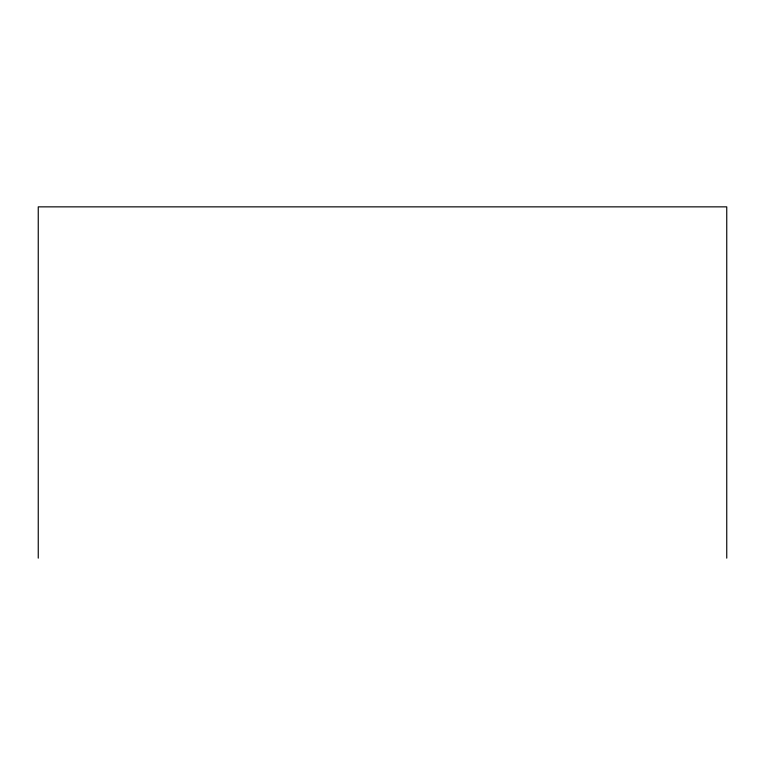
<?xml version="1.0" encoding="UTF-8"?>
<svg xmlns="http://www.w3.org/2000/svg" width="765" height="765" viewBox="0 0 765 765"><rect width="100%" height="100%" fill="white"/><g stroke="black" fill="none" stroke-linecap="round" stroke-linejoin="round"><path stroke-width="1.15" d="M726.75 558.144L726.75 206.856L38.25 206.856L38.25 558.144"/></g></svg>
